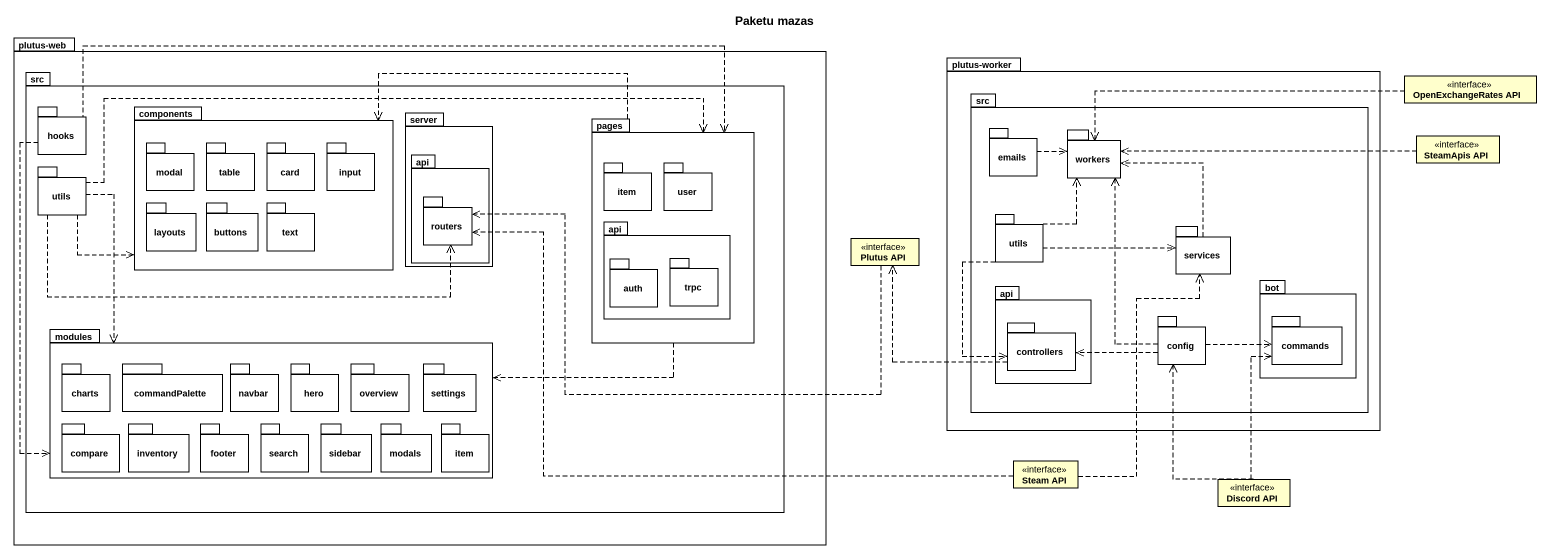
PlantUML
@startuml
title Paketu mazas
hide circle
hide empty members
package "plutus-web" as plutus_web {
  package src {
    package hooks {
    }
    package components {
      package modal {
      }
      package table {
      }
      package "card" as card_ {
      }
      package input {
      }
      package layouts {
      }
      package buttons {
      }
      package text {
      }
    }
    package server {
      package api {
        package routers {
        }
      }
    }
    package pages {
      package item {
      }
      package user {
      }
      package "api" as api_2 {
        package auth {
        }
        package trpc {
        }
      }
    }
    package utils {
    }
    package modules {
      package charts {
      }
      package commandPalette {
      }
      package navbar {
      }
      package hero {
      }
      package overview {
      }
      package settings {
      }
      package compare {
      }
      package inventory {
      }
      package "footer" as footer_ {
      }
      package search {
      }
      package sidebar {
      }
      package modals {
      }
      package "item" as item_2 {
      }
    }
  }
}
package "plutus-worker" as plutus_worker {
  package "src" as src_2 {
    package emails {
    }
    package workers {
    }
    package "utils" as utils_2 {
    }
    package services {
    }
    package bot {
      package commands {
      }
    }
    package "api" as api_3 {
      package controllers {
      }
    }
    package config {
    }
  }
}
interface "OpenExchangeRates API" as OpenExchangeRates_API
interface "SteamApis API" as SteamApis_API
interface "Plutus API" as Plutus_API
interface "Steam API" as Steam_API
interface "Discord API" as Discord_API
OpenExchangeRates_API .left.> workers
hooks .right.> pages
hooks ..> modules
pages .left.> components
pages .left.> modules
emails .right.> workers
SteamApis_API .left.> workers
utils .right.> components
utils .right.> pages
utils .right.> routers
utils ..> modules
Plutus_API .left.> routers
utils_2 .up.> workers
utils_2 .right.> services
utils_2 ..> controllers
services .up.> workers
config .up.> workers
config .right.> commands
config .left.> controllers
controllers .up.> Plutus_API
Steam_API .left.> routers
Steam_API .up.> services
Discord_API .up.> config
Discord_API .up.> commands
@enduml
